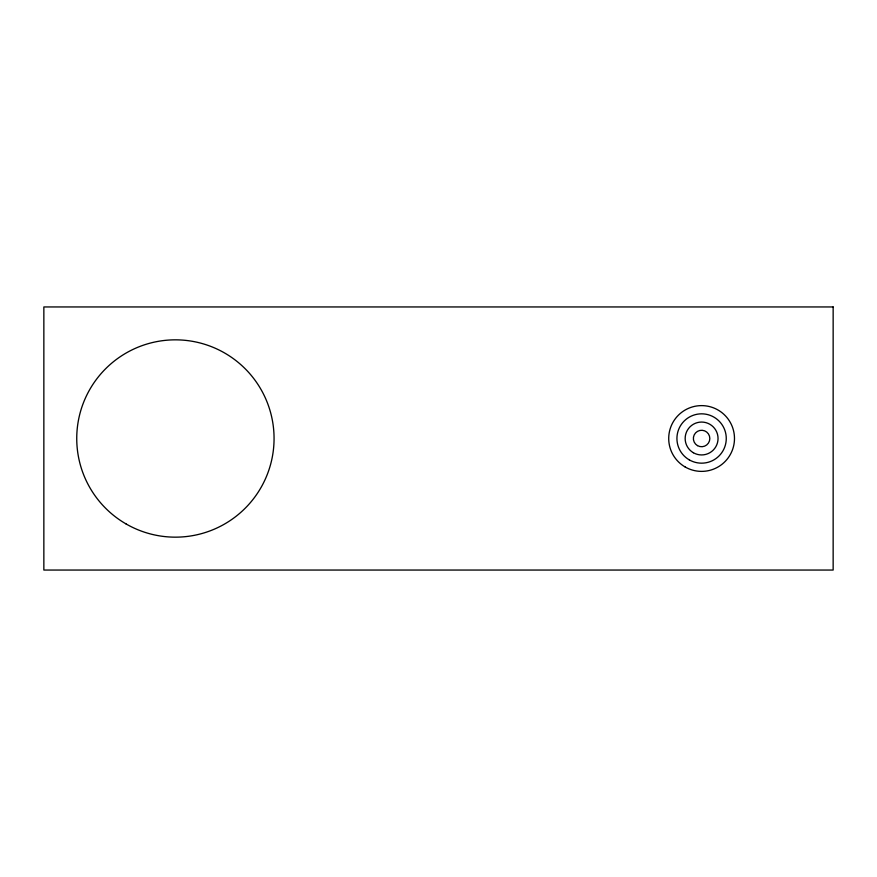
<?xml version="1.0" encoding="UTF-8"?>
<svg xmlns="http://www.w3.org/2000/svg" width="877" height="877" viewBox="0 0 877 877"><rect width="100%" height="100%" fill="white"/><g stroke="black" fill="none" stroke-linecap="round" stroke-linejoin="round"><path stroke-width="1.32" d="M833.15 306.95L43.85 306.95L43.85 570.05L833.15 570.05L833.15 306.95M685.156 466.981A32.887 32.887 0 0 0 734.487 438.5A32.887 32.887 0 0 0 685.156 410.019A32.887 32.887 0 0 0 685.156 466.981M689.267 459.866A24.666 24.666 0 0 0 726.266 438.5A24.666 24.666 0 0 0 689.267 417.134A24.666 24.666 0 0 0 689.267 459.866M693.378 452.74A16.444 16.444 0 0 0 718.044 438.5A16.444 16.444 0 0 0 693.378 424.26A16.444 16.444 0 0 0 693.378 452.74M697.489 445.626A8.222 8.222 0 0 0 709.822 438.5A8.222 8.222 0 0 0 697.489 431.374A8.222 8.222 0 0 0 697.489 445.626M126.069 523.942A98.662 98.662 0 0 0 274.062 438.5A98.662 98.662 0 0 0 126.069 353.058A98.662 98.662 0 0 0 126.069 523.942"/></g></svg>
